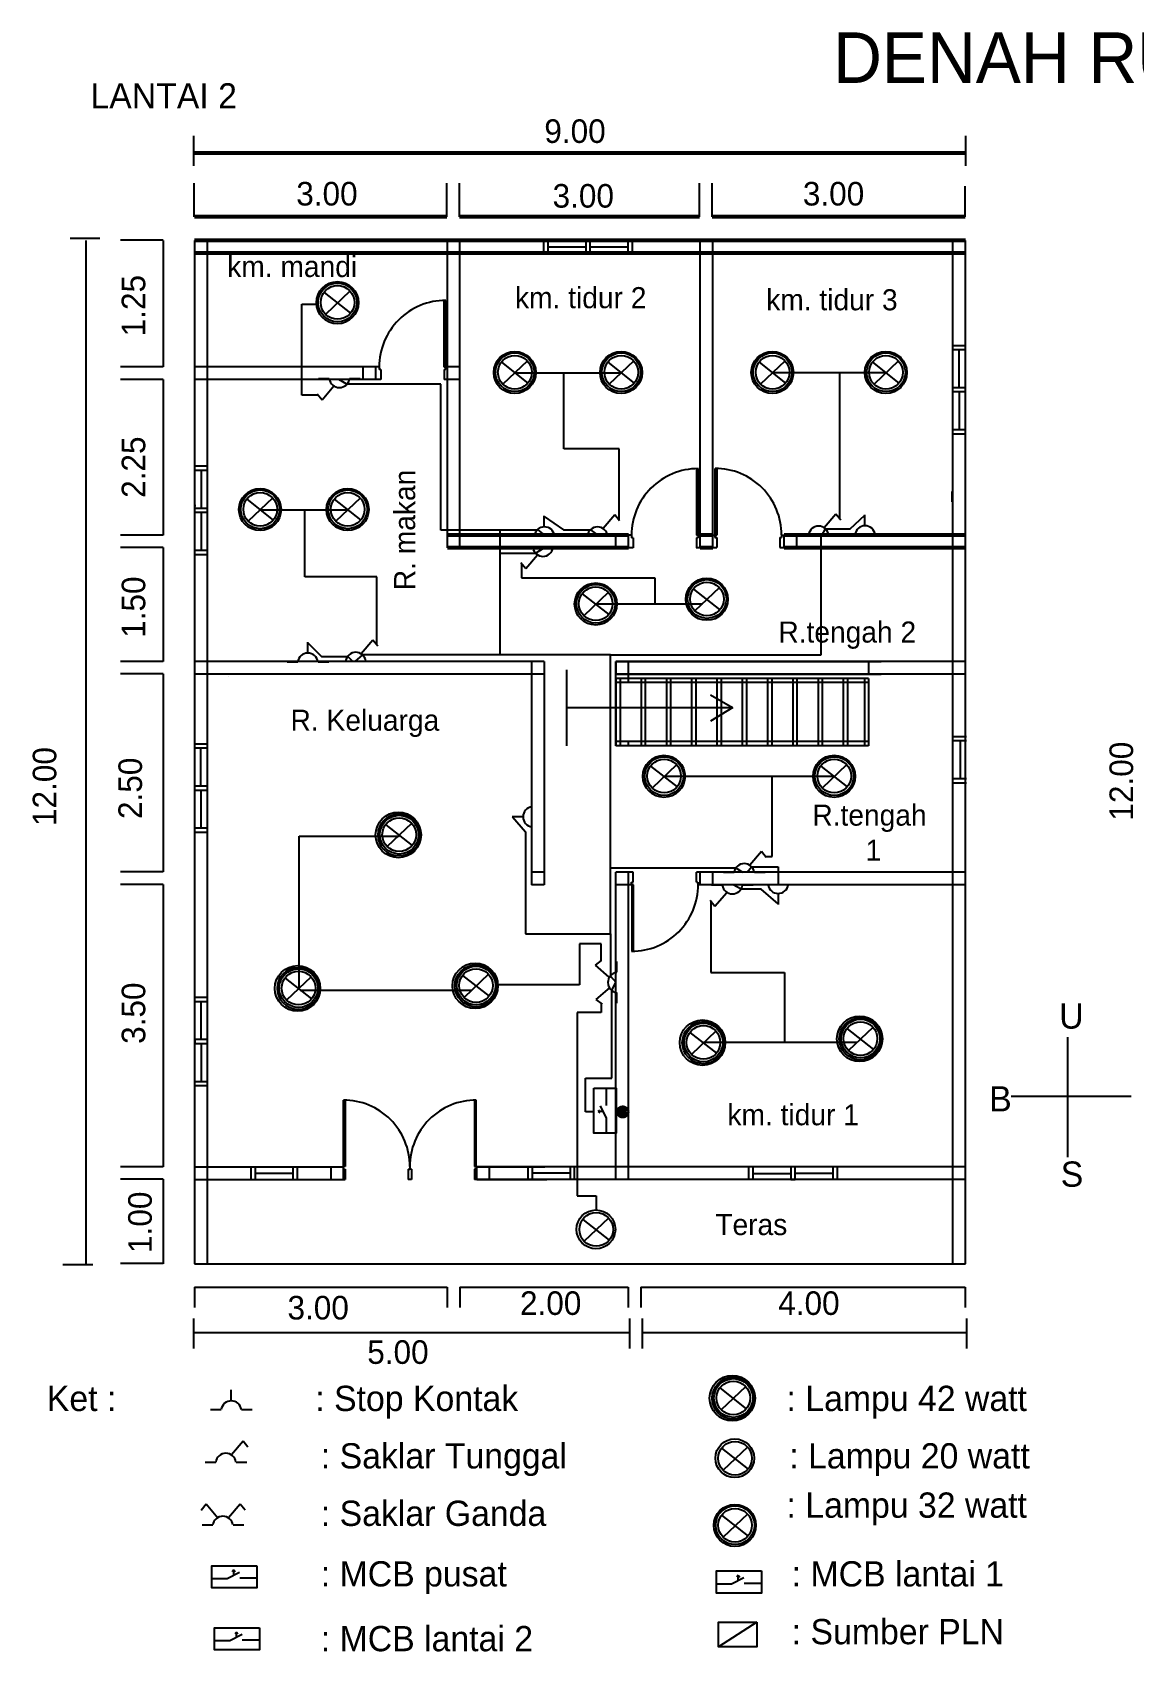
# Model space of a CAD drawing. Header units: millimetres. Extents: x 490 to 5263, y 216 to 2139.
# Drawn here: x 490 to 1797, y 216 to 2139 of the extents above; entities that cross this region are included whole.
import ezdxf

# ---------------------------------------------------------------- set-up
doc = ezdxf.new("R2010")
doc.units = ezdxf.units.MM

msp = doc.modelspace()

# ---------------------------------------------------------------- linework, layer by layer
at = {"color": 7}
for p, q in [((681, 2015.7), (681, 1980.3)), ((1597.3, 2015.7), (1597.3, 1980.3)), ((681.7, 1919.6), (681.7, 1959.8)), ((981.7, 1919.6), (981.7, 1959.8)), ((996.7, 1919.6), (996.7, 1959.8)), ((1281.7, 1919.6), (1281.7, 1959.8)), ((1296.7, 1919.6), (1296.7, 1959.8)), ((1597, 1919.6), (1597, 1956.1)), ((569.8, 1894.1), (534.4, 1894.1)), ((644.7, 1891.9), (594.1, 1891.9)), ((644.7, 1891.7), (644.7, 1741.4)), ((682.2, 1891.7), (682.2, 676.7)), ((697.2, 1891.7), (697.2, 676.7)), ((982.2, 1526.7), (982.2, 1891.7)), ((997.2, 1526.7), (997.2, 1891.7)), ((1282.2, 1526.7), (1282.2, 1891.7)), ((1297.2, 1526.7), (1297.2, 1891.7)), ((1582.2, 1391.7), (1582.2, 1891.7)), ((1597.2, 1391.7), (1597.2, 1891.7)), ((644.7, 1741.4), (594.1, 1741.4)), ((901.3, 1741.7), (682.1, 1741.7)), ((882.2, 1726.7), (882.2, 1741.7)), ((897.2, 1726.7), (897.2, 1741.7)), ((901.3, 1741.4), (901.3, 1738.4)), ((903.3, 1738.4), (901.3, 1738.4)), ((903.3, 1738.4), (903.3, 1726.4)), ((980.3, 1738.4), (978.3, 1738.4)), ((978.3, 1738.4), (978.3, 1726.4)), ((997.2, 1741.7), (980.2, 1741.7)), ((980.3, 1741.4), (980.3, 1738.4)), ((644.7, 1726.4), (594.1, 1726.4)), ((644.7, 1726.4), (644.7, 1541.9)), ((903.3, 1726.7), (682.1, 1726.7)), ((997.2, 1726.7), (978.3, 1726.7)), ((644.7, 1541.9), (594.1, 1541.9)), ((1182.2, 1526.7), (1182.2, 1541.7)), ((1197.2, 1526.7), (1197.2, 1541.7)), ((1200.8, 1541.7), (1197.8, 1541.7)), ((1202.8, 1538.7), (1200.8, 1538.7)), ((1202.8, 1538.7), (1202.8, 1526.7)), ((1297.2, 1541.7), (1277.8, 1541.7)), ((1277.8, 1538.7), (1277.8, 1526.7)), ((1279.8, 1538.7), (1277.8, 1538.7)), ((1279.8, 1541.7), (1279.8, 1538.7)), ((1297.1, 1541.9), (1302, 1541.9)), ((1299.9, 1541.9), (1299.9, 1538.9)), ((1299.9, 1538.9), (1301.9, 1538.9)), ((1301.9, 1538.9), (1301.9, 1526.9)), ((1376.9, 1538.9), (1376.9, 1526.9)), ((1376.9, 1538.9), (1378.9, 1538.9)), ((1378.9, 1541.9), (1378.9, 1538.9)), ((1378.9, 1541.9), (1381.9, 1541.9)), ((1382.2, 1526.7), (1382.2, 1541.7)), ((1397.2, 1526.7), (1397.2, 1541.7)), ((644.7, 1526.9), (594.1, 1526.9)), ((644.7, 1526.9), (644.7, 1391.9)), ((1202.8, 1526.7), (1197.8, 1526.7)), ((1282.7, 1526.7), (1277.7, 1526.7)), ((1297, 1526.9), (1302, 1526.9)), ((1376.9, 1526.9), (1381.9, 1526.9)), ((644.7, 1391.9), (594.1, 1391.9)), ((1097.2, 1391.7), (682.1, 1391.7)), ((1082.2, 1391.7), (1082.2, 1126.7)), ((1097.2, 1391.7), (1097.2, 1126.7)), ((1182.2, 1391.7), (1182.2, 1376.7)), ((1182.2, 1391.7), (1497.2, 1391.7)), ((1182.2, 1291.7), (1182.2, 1391.7)), ((1597.2, 1391.7), (1182.2, 1391.7)), ((1182.5, 1376.7), (1182.5, 1391.7)), ((1197.2, 1376.7), (1197.2, 1391.7)), ((1197.2, 1366.7), (1197.2, 1391.7)), ((1482.2, 1391.7), (1482.2, 1376.7)), ((1582.2, 676.7), (1582.2, 1391.7)), ((1597.1, 1391.7), (1597.1, 1391.7)), ((1597.2, 676.7), (1597.2, 1391.7)), ((644.7, 1376.9), (594.1, 1376.9)), ((644.7, 1376.9), (644.7, 1141.9)), ((1097.2, 1376.7), (682.1, 1376.7)), ((722.4, 1374.1), (722.4, 1374.1)), ((722.4, 1374.1), (722.4, 1374.1)), ((1182.2, 1376.7), (1497.2, 1376.7)), ((1597.2, 1376.7), (1182.2, 1376.7)), ((1182.2, 1371.7), (1182.2, 1291.7)), ((1482.2, 1371.7), (1182.2, 1371.7)), ((1482.2, 1366.7), (1182.2, 1366.7)), ((1187.2, 1371.7), (1187.2, 1291.7)), ((1212.2, 1371.7), (1212.2, 1291.7)), ((1217.2, 1371.7), (1217.2, 1291.7)), ((1242.2, 1371.7), (1242.2, 1291.7)), ((1247.2, 1371.7), (1247.2, 1291.7)), ((1272.2, 1371.7), (1272.2, 1291.7)), ((1277.2, 1371.7), (1277.2, 1291.7)), ((1302.2, 1371.7), (1302.2, 1291.7)), ((1307.2, 1371.7), (1307.2, 1291.7)), ((1332.2, 1371.7), (1332.2, 1291.7)), ((1337.2, 1371.7), (1337.2, 1291.7)), ((1362.2, 1371.7), (1362.2, 1291.7)), ((1367.2, 1371.7), (1367.2, 1291.7)), ((1392.2, 1371.7), (1392.2, 1291.7)), ((1397.2, 1371.7), (1397.2, 1291.7)), ((1422.2, 1371.7), (1422.2, 1291.7)), ((1427.2, 1371.7), (1427.2, 1291.7)), ((1452.2, 1371.7), (1452.2, 1291.7)), ((1457.2, 1371.7), (1457.2, 1291.7)), ((1477.2, 1371.7), (1477.2, 1291.7)), ((1482.2, 1371.7), (1482.2, 1291.7)), ((1482.2, 1296.7), (1182.2, 1296.7)), ((1482.2, 1291.7), (1182.2, 1291.7)), ((1197.2, 1291.7), (1197.2, 1296.7)), ((644.7, 1141.9), (594.1, 1141.9)), ((1097.2, 1141.7), (1082.2, 1141.7)), ((1182.2, 776.7), (1182.2, 1141.7)), ((1202.9, 1141.7), (1182.2, 1141.7)), ((1197.2, 776.7), (1197.2, 1141.7)), ((1202.9, 1129.7), (1202.9, 1141.7)), ((1597.2, 1141.7), (1277.9, 1141.7)), ((1277.9, 1129.7), (1277.9, 1141.7)), ((1282.2, 1126.7), (1282.2, 1141.7)), ((1297.2, 1126.7), (1297.2, 1141.7)), ((644.7, 1126.9), (594.1, 1126.9)), ((644.7, 1126.9), (644.7, 791.9)), ((1097.2, 1126.7), (1082.2, 1126.7)), ((1200.9, 1126.7), (1182.2, 1126.7)), ((1200.9, 1126.5), (1200.9, 1129.7)), ((1200.9, 1129.7), (1202.9, 1129.7)), ((1203, 1126.7), (1201, 1126.7)), ((1277.9, 1129.7), (1279.7, 1129.7)), ((1279.7, 1129.7), (1279.7, 1126.5)), ((1597.2, 1126.7), (1279.7, 1126.7)), ((644.7, 791.9), (594.1, 791.9)), ((682.2, 791.7), (858.7, 791.7)), ((843.7, 791.7), (843.7, 776.7)), ((858.7, 791.9), (858.7, 776.7)), ((858.7, 788.9), (860.7, 788.9)), ((860.7, 788.9), (860.7, 776.7)), ((935.7, 788.9), (935.7, 776.7)), ((935.7, 788.9), (937.7, 788.9)), ((939.6, 788.9), (937.6, 788.9)), ((939.6, 788.9), (939.6, 776.7)), ((1014.6, 788.9), (1014.6, 776.7)), ((1016.6, 788.9), (1014.6, 788.9)), ((1016.6, 791.9), (1016.6, 788.9)), ((1597.1, 791.7), (1016.6, 791.7)), ((1017.2, 791.7), (1098, 791.7)), ((1017.2, 776.7), (1017.2, 791.7)), ((1032.2, 776.7), (1032.2, 791.7)), ((644.7, 776.9), (594.1, 776.9)), ((644.7, 776.9), (644.7, 676.7)), ((682.2, 776.7), (860.7, 776.7)), ((939.6, 776.7), (935.7, 776.7)), ((1597.1, 776.7), (1014.6, 776.7)), ((1017.2, 776.7), (1100.3, 776.7)), ((561.2, 675.2), (525.8, 675.2)), ((644.7, 676.9), (594.1, 676.9)), ((682.2, 676.7), (1597.2, 676.7)), ((681.9, 649), (681.9, 624.8)), ((682.2, 649), (981.9, 649)), ((981.9, 649), (981.9, 624.8)), ((996.9, 649), (1196.9, 649)), ((996.9, 649), (996.9, 624.8)), ((1196.9, 649), (1196.9, 624.8)), ((1211.9, 649), (1596.9, 649)), ((1211.9, 649), (1211.9, 624.8)), ((1596.9, 649), (1596.9, 624.8)), ((681, 611.5), (681, 576.1)), ((1198.3, 611.5), (1198.3, 576.1)), ((1213.3, 611.5), (1213.3, 576.1)), ((1598.3, 611.5), (1598.3, 576.1)), ((682.2, 595), (1198.3, 595)), ((1213.3, 595), (1598.3, 595))]:
    msp.add_line(p, q, dxfattribs=at)
at = {"color": 7, "lineweight": 53}
for p, q in [((1597.3, 1995.2), (682.1, 1995.2)), ((981.7, 1919.6), (682.1, 1919.6)), ((1281.7, 1919.6), (996.7, 1919.6)), ((1597, 1919.6), (1296.7, 1919.6)), ((1597.2, 1891.7), (682.1, 1891.7)), ((1597.2, 1876.7), (682.1, 1876.7)), ((1197.2, 1541.7), (982.2, 1541.7)), ((1297.2, 1541.7), (1282.2, 1541.7)), ((1597.2, 1541.7), (1382.2, 1541.7)), ((1197.2, 1526.7), (982.2, 1526.7)), ((1297.2, 1526.7), (1282.2, 1526.7)), ((1597.2, 1526.7), (1382.2, 1526.7))]:
    msp.add_line(p, q, dxfattribs=at)
at = {"color": 7, "lineweight": -3}
msp.add_line((552.9, 1891.7), (552.9, 676.7), dxfattribs=at)
at = {"color": 226}
for p, q in [((1096.5, 1891.6), (1096.5, 1876.6)), ((1101.5, 1891.6), (1101.5, 1876.6)), ((1146.5, 1891.6), (1146.5, 1876.6)), ((1151.5, 1891.6), (1151.5, 1876.6)), ((1196.5, 1891.6), (1196.5, 1876.6)), ((1201.5, 1891.6), (1201.5, 1876.6)), ((1101.5, 1883.9), (1146.5, 1883.9)), ((1143.2, 1877.5), (1143.2, 1877.3)), ((1151.5, 1884), (1196.5, 1884)), ((978.2, 1820.5), (978.2, 1741.5)), ((980.2, 1741.5), (980.2, 1820.5)), ((1597.2, 1766.7), (1582.2, 1766.7)), ((1597.2, 1761.7), (1582.2, 1761.7)), ((1589.5, 1761.7), (1589.5, 1716.7)), ((978.2, 1741.5), (980.2, 1741.5)), ((1597.2, 1716.7), (1582.2, 1716.7)), ((1597.2, 1711.7), (1582.2, 1711.7)), ((1583.1, 1719.9), (1582.9, 1719.9)), ((1589.6, 1711.7), (1589.6, 1666.7)), ((1597.2, 1666.7), (1582.2, 1666.7)), ((1597.2, 1661.7), (1582.2, 1661.7)), ((697.6, 1623.5), (682.6, 1623.5)), ((697.6, 1618.5), (682.6, 1618.5)), ((689.9, 1618.5), (689.9, 1573.5)), ((683.5, 1576.7), (683.3, 1576.7)), ((697.6, 1573.5), (682.6, 1573.5)), ((697.6, 1568.5), (682.6, 1568.5)), ((690, 1568.5), (690, 1523.5)), ((697.6, 1523.5), (682.6, 1523.5)), ((697.6, 1518.5), (682.6, 1518.5)), ((697, 1288.7), (682, 1288.7)), ((697.7, 1293.7), (682.7, 1293.7)), ((689.3, 1288.1), (689.3, 1243.9)), ((1598.6, 1302.4), (1583.6, 1302.4)), ((1598.6, 1297.4), (1583.6, 1297.4)), ((1590.8, 1296.9), (1590.8, 1252.7)), ((1598.6, 1252.4), (1583.6, 1252.4)), ((697, 1243.7), (682, 1243.7)), ((697, 1238.7), (682, 1238.7)), ((682.1, 1243.5), (682.1, 1238.5)), ((689.4, 1238.7), (689.4, 1193.6)), ((1598.6, 1247.4), (1583.6, 1247.4)), ((697, 1193.7), (682, 1193.7)), ((697, 1188.7), (682, 1188.7)), ((697.4, 992.8), (682.4, 992.8)), ((697.4, 987.8), (682.4, 987.8)), ((689.7, 987.3), (689.7, 943.1)), ((697.4, 942.8), (682.4, 942.8)), ((682.5, 942.6), (682.5, 937.6)), ((697.4, 937.8), (682.4, 937.8)), ((689.8, 937.8), (689.8, 892.8)), ((697.4, 892.8), (682.4, 892.8)), ((697.4, 887.8), (682.4, 887.8)), ((858.8, 792), (858.8, 871)), ((860.8, 870.9), (860.8, 792)), ((1014.5, 871), (1014.5, 792)), ((1016.5, 792), (1016.5, 871)), ((748.9, 791.8), (748.9, 776.8)), ((753.9, 791.8), (753.9, 776.8)), ((798.9, 791.8), (798.9, 776.8)), ((803.9, 791.8), (803.9, 776.8)), ((860.8, 792), (858.8, 792)), ((937.6, 791.9), (937.6, 788.9)), ((937.7, 791.9), (937.7, 788.9)), ((1014.5, 792), (1016.5, 792)), ((1077.8, 792.2), (1077.8, 777.2)), ((1082.8, 792.2), (1082.8, 777.2)), ((1127.8, 792.2), (1127.8, 777.2)), ((1132.8, 792.2), (1132.8, 777.2)), ((1339.8, 791.7), (1339.8, 776.7)), ((1344.8, 791.7), (1344.8, 776.7)), ((1389.8, 791.7), (1389.8, 776.7)), ((1394.8, 791.7), (1394.8, 776.7)), ((1439.8, 791.7), (1439.8, 776.7)), ((1444.8, 791.7), (1444.8, 776.7)), ((754.4, 784.1), (798.6, 784.1)), ((1083.3, 784.5), (1127.5, 784.5)), ((1345.4, 784), (1389.6, 784)), ((1390, 776.8), (1395, 776.8)), ((1394.9, 784.1), (1439.9, 784.1))]:
    msp.add_line(p, q, dxfattribs=at)
at = {"color": 226, "lineweight": 53}
for p, q in [((1206.7, 1876), (1206.7, 1875.8)), ((1581.7, 1656.5), (1581.6, 1656.5)), ((682.4, 1513.3), (682.2, 1513.3))]:
    msp.add_line(p, q, dxfattribs=at)
at = {"color": 5}
for p, q in [((835.8, 1829.8), (867.2, 1805.2)), ((866.5, 1831.3), (837.6, 1803.8)), ((1046.3, 1747), (1077.7, 1722.3)), ((1077, 1748.4), (1048.1, 1721)), ((1172.6, 1747), (1204, 1722.3)), ((1203.2, 1748.4), (1174.4, 1721)), ((1352.2, 1747), (1383.6, 1722.3)), ((1382.8, 1748.4), (1354, 1721)), ((1486.9, 1747), (1518.3, 1722.3)), ((1517.5, 1748.4), (1488.7, 1721)), ((744, 1584.3), (775.4, 1559.6)), ((774.6, 1585.7), (745.8, 1558.3)), ((847.9, 1584.3), (879.3, 1559.6)), ((878.5, 1585.7), (849.7, 1558.3)), ((1097.3, 1551.4), (1097.3, 1564.5)), ((1477.9, 1552.6), (1477.9, 1565.7)), ((1142.4, 1472.1), (1173.9, 1447.5)), ((1173.1, 1473.6), (1144.2, 1446.1)), ((1274.3, 1477.7), (1305.7, 1453.1)), ((1305, 1479.2), (1276.1, 1451.7)), ((816.5, 1401.5), (816.5, 1414.6)), ((1254.1, 1268.9), (1225.3, 1241.5)), ((1456.1, 1268.9), (1427.2, 1241.5)), ((1223.5, 1267.5), (1254.9, 1242.8)), ((1425.5, 1267.5), (1456.9, 1242.8)), ((909, 1197.9), (940.5, 1173.3)), ((939.7, 1199.3), (910.8, 1171.9)), ((1072.3, 1207.2), (1059.2, 1207.2)), ((1374.9, 1116.4), (1374.9, 1103.4)), ((1030.9, 1020.3), (1002, 992.9)), ((789.5, 1015.7), (820.9, 991.1)), ((820.2, 1017.1), (791.3, 989.7)), ((1000.2, 1018.9), (1031.7, 994.2)), ((1270.2, 951.3), (1301.6, 926.6)), ((1300.9, 952.7), (1272, 925.3)), ((1456.6, 955.8), (1488.1, 931.2)), ((1487.3, 957.3), (1458.4, 929.8)), ((1173.5, 730.7), (1144.7, 703.3)), ((1142.9, 729.3), (1174.3, 704.6)), ((725.6, 513.7), (725.6, 526.8)), ((1305.6, 529.2), (1337, 504.5)), ((1336.3, 530.6), (1307.4, 503.2)), ((1307.7, 457.6), (1339.1, 432.9)), ((1338.3, 459), (1309.5, 431.6)), ((1307.7, 378.1), (1339.1, 353.4)), ((1338.3, 379.5), (1309.5, 352.1))]:
    msp.add_line(p, q, dxfattribs=at)
at = {"color": 1}
for p, q in [((809.4, 1708), (809.4, 1815.9)), ((809.4, 1815.9), (827.5, 1815.9)), ((1062.5, 1734.5), (1189, 1734.5)), ((1120.5, 1644.3), (1120.5, 1734.3)), ((1368.2, 1734.7), (1503.5, 1734.7)), ((1447.9, 1560.7), (1447.9, 1734.7)), ((862.8, 1720.8), (853.2, 1726.6)), ((974.5, 1720.8), (862.8, 1720.8)), ((974.5, 1547.6), (974.5, 1720.8)), ((828.5, 1708), (809.4, 1708)), ((1186.2, 1644.3), (1120.5, 1644.3)), ((1186.2, 1559.4), (1186.2, 1644.3)), ((759.7, 1571.8), (864, 1571.8)), ((813, 1492.4), (813, 1571.8)), ((1097.2, 1563.7), (1119.9, 1548)), ((1460.2, 1549.1), (1477.8, 1565.4)), ((1044.7, 1547.6), (974.5, 1547.6)), ((1045, 1399.3), (1045, 1548.1)), ((1045, 1548.1), (1089.5, 1548.1)), ((1089.5, 1548.1), (1097.6, 1541.8)), ((1119.9, 1548), (1152, 1548)), ((1152, 1548), (1160.9, 1541.7)), ((1425.9, 1399.5), (1425.9, 1541.6)), ((1426.9, 1541.5), (1431.2, 1549.1)), ((1431.2, 1549.1), (1460.2, 1549.1)), ((1045, 1520.3), (1086.7, 1520.3)), ((1086.7, 1520.3), (1097, 1526.7)), ((1070.4, 1507.2), (1070.4, 1491)), ((898.4, 1492.4), (813, 1492.4)), ((898.4, 1411.7), (898.4, 1492.4)), ((1070.4, 1491), (1228.3, 1491)), ((1228.3, 1491), (1228.3, 1460)), ((1158.7, 1460), (1285, 1460)), ((816.5, 1413.8), (832.7, 1397.8)), ((832.7, 1397.8), (863.9, 1397.8)), ((863.9, 1397.8), (869.8, 1391.8)), ((881.6, 1399.6), (872.2, 1391.7)), ((1175.9, 1399.6), (881.6, 1399.6)), ((1175.9, 1146.8), (1175.9, 1399.6)), ((1176, 1399.5), (1425.9, 1399.5)), ((1239, 1255.4), (1442.9, 1255.4)), ((1367.6, 1160.3), (1367.6, 1255.2)), ((1059.5, 1207.2), (1074.9, 1189.5)), ((806.2, 1003.8), (806.2, 1184.4)), ((806.2, 1184.4), (898.8, 1184.4)), ((898.8, 1184.4), (924.9, 1184.4)), ((1074.9, 1189.5), (1074.9, 1068.3)), ((1360.1, 1160.3), (1367.6, 1160.3)), ((1176, 1068.5), (1176, 1146.8)), ((1176, 1146.8), (1324.7, 1146.8)), ((1324.7, 1146.8), (1332.6, 1141.7)), ((1337.9, 1141.7), (1343.4, 1148)), ((1343.4, 1148), (1374.7, 1148)), ((1374.7, 1148), (1374.7, 1126.7)), ((1330.8, 1121.6), (1321.3, 1126.7)), ((1354.9, 1121.6), (1330.8, 1121.6)), ((1374.9, 1103.9), (1354.9, 1121.6)), ((1295.1, 1107.3), (1295.1, 1089.3)), ((1295.1, 1089.3), (1295.1, 1022.5)), ((1074.9, 1068.3), (1175.9, 1068.3)), ((1175.9, 1068.3), (1175.9, 1018)), ((1164.7, 1056.6), (1139.1, 1056.6)), ((1139.1, 1056.6), (1139.1, 1008)), ((1164.7, 1036.3), (1164.7, 1056.6)), ((1295.1, 1022.5), (1382.4, 1022.5)), ((1382.4, 1022.5), (1382.4, 939.9)), ((807.5, 1001.6), (1011.2, 1001.6)), ((1139.1, 1008), (1042, 1008)), ((1175.9, 1018), (1182.3, 1011)), ((1177.3, 1001.3), (1182.3, 1010.6)), ((1177.3, 897.2), (1177.3, 1001.3)), ((1164.9, 985.2), (1164.9, 975.1)), ((1164.9, 975.1), (1136.4, 975.1)), ((1136.4, 975.1), (1136.4, 757.3)), ((1286.2, 939.6), (1468.5, 939.6)), ((1146.3, 857), (1146.3, 897.2)), ((1146.3, 897.2), (1177.3, 897.2)), ((1156.2, 857), (1146.3, 857)), ((1186.5, 856.2), (1182.3, 856.2)), ((1136.4, 757.3), (1158.9, 757.3)), ((1158.9, 757.3), (1158.9, 739.8))]:
    msp.add_line(p, q, dxfattribs=at)
at = {"color": 140}
for p, q in [((847.4, 1718.5), (833.4, 1702.1)), ((833.4, 1702.1), (827.7, 1709.3)), ((1167, 1549.9), (1181, 1566.3)), ((1181, 1566.3), (1186.7, 1559.1)), ((1429.5, 1550.8), (1443.5, 1567.2)), ((1443.5, 1567.2), (1449.2, 1560)), ((1075.2, 1501.6), (1069.5, 1508.9)), ((1089.2, 1518), (1075.2, 1501.6)), ((880, 1401.1), (893.9, 1417.5)), ((893.9, 1417.5), (899.6, 1410.2)), ((1341.2, 1150.3), (1355.2, 1166.7)), ((1355.2, 1166.7), (1360.8, 1159.4)), ((1313.9, 1117.2), (1299.9, 1100.8)), ((1299.9, 1100.8), (1294.3, 1108.1)), ((1158, 1031.1), (1165.3, 1036.7)), ((1174.4, 1017.1), (1158, 1031.1)), ((1174.9, 1004.5), (1158.5, 990.5)), ((1158.5, 990.5), (1165.8, 984.8)), ((725.8, 450), (739.8, 466.4)), ((739.8, 466.4), (745.4, 459.2)), ((695.7, 391.2), (690, 383.9)), ((709.7, 374.8), (695.7, 391.2)), ((722.3, 375.3), (736.3, 391.7)), ((736.3, 391.7), (742, 384.4))]:
    msp.add_line(p, q, dxfattribs=at)
at = {"color": 224}
for p, q in [((1277.8, 1620.7), (1277.8, 1541.7)), ((1279.8, 1541.7), (1279.8, 1620.7)), ((1300, 1542), (1300, 1621)), ((1302, 1620.9), (1302, 1541.9)), ((1200.8, 1541.7), (1200.8, 1538.7)), ((1201, 1126.7), (1201, 1047.7)), ((1203, 1047.7), (1203, 1126.7)), ((1279.9, 1126.7), (1279.9, 1129.7))]:
    msp.add_line(p, q, dxfattribs=at)
at = {"color": 4}
for p, q in [((1123.7, 1381.9), (1123.7, 1291.4)), ((1294.4, 1352), (1320.6, 1337)), ((1123.7, 1337), (1321, 1337)), ((1321, 1337), (1294.4, 1320.8))]:
    msp.add_line(p, q, dxfattribs=at)
at = {"color": 30}
for p, q in [((1718.5, 945.7), (1718.5, 803.3)), ((1793.8, 875.3), (1651.4, 875.3))]:
    msp.add_line(p, q, dxfattribs=at)
at = {"color": 31}
for p, q in [((1170.9, 885.3), (1170.9, 864.5)), ((1161.2, 857.4), (1163.3, 859.1)), ((1167, 857.4), (1161.2, 857.4)), ((1161.2, 857.4), (1163.3, 855.7)), ((1171.2, 849.5), (1163.8, 864.2)), ((1171.2, 831.8), (1171.2, 849.5)), ((723.8, 229.3), (738.5, 236.8)), ((731.7, 239.4), (729.9, 237.3)), ((731.7, 233.5), (731.7, 239.4)), ((731.7, 239.4), (733.4, 237.2)), ((706, 229.3), (723.8, 229.3)), ((759.6, 229.7), (738.8, 229.7))]:
    msp.add_line(p, q, dxfattribs=at)
at = {"color": 11}
for p, q in [((720.7, 303), (735.5, 310.5)), ((728.7, 313.1), (726.9, 311)), ((728.7, 307.2), (728.7, 313.1)), ((728.7, 313.1), (730.3, 310.9)), ((703, 303), (720.7, 303)), ((756.6, 303.4), (735.7, 303.4))]:
    msp.add_line(p, q, dxfattribs=at)
at = {"color": 21}
for p, q in [((1301.8, 296.8), (1319.6, 296.8)), ((1319.6, 296.8), (1334.3, 304.2)), ((1327.5, 306.8), (1325.7, 304.7)), ((1327.5, 301), (1327.5, 306.8)), ((1327.5, 306.8), (1329.2, 304.7)), ((1355.4, 297.2), (1334.6, 297.2))]:
    msp.add_line(p, q, dxfattribs=at)
at = {"color": 51}
msp.add_line((1349.5, 251), (1304, 222), dxfattribs=at)
at = {"color": 140}
for points in [[(841.7, 1727.3), (829.1, 1727.3)], [(878.6, 1727.3), (865.9, 1727.3)], [(1135.8, 1541.1), (1148.5, 1541.1)], [(1172.7, 1541.1), (1185.3, 1541.1)], [(1398.3, 1542), (1411, 1542)], [(1435.2, 1542), (1447.8, 1542)], [(1083.5, 1526.8), (1070.9, 1526.8)], [(1120.4, 1526.8), (1107.7, 1526.8)], [(848.7, 1392.3), (861.4, 1392.3)], [(885.6, 1392.3), (898.2, 1392.3)], [(1310, 1141.4), (1322.6, 1141.4)], [(1346.8, 1141.4), (1359.5, 1141.4)], [(1308.3, 1126.1), (1295.6, 1126.1)], [(1345.1, 1126.1), (1332.5, 1126.1)], [(1183.2, 1022.8), (1183.2, 1035.4)], [(1183.2, 985.9), (1183.2, 998.5)], [(694.6, 441.2), (707.2, 441.2)], [(731.4, 441.2), (744.1, 441.2)], [(691.1, 366.5), (703.8, 366.5)], [(728, 366.5), (740.6, 366.5)]]:
    msp.add_lwpolyline(points, dxfattribs=at)
at = {"color": 7}
msp.add_lwpolyline([(1581.6, 1581.1), (1581.6, 1593.7)], dxfattribs=at)
at = {"color": 5}
for points in [[(1072.8, 1541.2), (1085.4, 1541.2)], [(1109.6, 1541.2), (1122.3, 1541.2)], [(1453.4, 1542.4), (1466, 1542.4)], [(1490.2, 1542.4), (1502.9, 1542.4)], [(791.9, 1391.3), (804.6, 1391.3)], [(828.8, 1391.3), (841.4, 1391.3)], [(1082.5, 1219.6), (1082.5, 1232.2)], [(1082.5, 1182.7), (1082.5, 1195.3)], [(1362.6, 1126.6), (1350, 1126.6)], [(1399.5, 1126.6), (1386.8, 1126.6)], [(701.1, 503.5), (713.7, 503.5)], [(738, 503.5), (750.6, 503.5)]]:
    msp.add_lwpolyline(points, dxfattribs=at)
at = {"color": 31}
for points in [[(1156.1, 885), (1182.4, 885), (1182.4, 831.6), (1156.1, 831.6)], [(759.3, 244.5), (759.3, 218.2), (705.9, 218.2), (705.9, 244.5)]]:
    msp.add_lwpolyline(points, close=True, dxfattribs=at)
at = {"color": 11}
msp.add_lwpolyline([(756.2, 318.2), (756.2, 291.9), (702.8, 291.9), (702.8, 318.2)], close=True, dxfattribs=at)
at = {"color": 21}
msp.add_lwpolyline([(1355, 311.9), (1355, 285.6), (1301.7, 285.6), (1301.7, 311.9)], close=True, dxfattribs=at)
at = {"color": 51}
msp.add_lwpolyline([(1349.6, 251), (1349.6, 222), (1304, 222), (1304, 251)], close=True, dxfattribs=at)
at = {"color": 30}
for centre in [(851.7, 1817.7), (1062.2, 1734.8), (1188.4, 1734.8), (1368, 1734.8), (1502.7, 1734.8), (759.8, 1572.1), (863.8, 1572.1), (1158.3, 1460), (1290.2, 1465.6), (1239.3, 1255.4), (1441.3, 1255.4), (924.9, 1185.8), (805.4, 1003.6), (1016.1, 1006.7), (1286.1, 939.2), (1472.5, 943.7), (1321.5, 517), (1323.5, 366)]:
    msp.add_circle(centre, 25, dxfattribs=at)
at = {"color": 6}
for centre in [(851.8, 1818), (1062.3, 1735.1), (1188.6, 1735.1), (1368.2, 1735.1), (1502.9, 1735.1), (760, 1572.4), (863.9, 1572.4), (1158.5, 1460.3), (1290.4, 1465.9), (1239.5, 1255.7), (1441.5, 1255.7), (925.1, 1186.1), (805.6, 1003.9), (1016.3, 1007), (1286.2, 939.5), (1472.7, 944), (1158.6, 717.5), (1321.7, 517.3), (1323.4, 445.8), (1323.7, 366.3)]:
    msp.add_circle(centre, 23, dxfattribs=at)
at = {"color": 5}
for centre, radius in [((851.8, 1818), 20), ((1062.3, 1735.1), 20), ((1188.6, 1735.1), 20), ((1368.2, 1735.1), 20), ((1502.8, 1735.1), 20), ((760, 1572.4), 20), ((863.9, 1572.4), 20), ((1290.3, 1465.9), 20), ((1158.4, 1460.3), 20), ((1239.5, 1255.7), 20), ((1441.4, 1255.7), 20), ((924, 1185.8), 27), ((925, 1186.1), 20), ((804.4, 1003.6), 27), ((805.5, 1003.9), 20), ((1015.2, 1006.7), 27), ((1016.2, 1007), 20), ((1285.1, 939.2), 27), ((1471.6, 943.7), 27), ((1472.6, 944), 20), ((1286.2, 939.4), 20), ((1158.9, 717.4), 20), ((1320.5, 517), 27), ((1321.6, 517.3), 20), ((1323.7, 445.7), 20), ((1323.7, 366.2), 20)]:
    msp.add_circle(centre, radius, dxfattribs=at)
at = {"color": 11, "lineweight": 120}
msp.add_circle((1190.3, 857), 4.11, dxfattribs=at)
at = {"color": 226}
for centre, start, end in [((980.3, 1741.5), 90.036, 180.0362), ((858.7, 792), 359.9638, 89.964), ((1016.6, 792), 90.036, 180.0362)]:
    msp.add_arc(centre, 79, start, end, dxfattribs=at)
at = {"color": 140}
for centre, start, end in [((854, 1729), 188.1852, 351.8148), ((1160.4, 1539.4), 8.1852, 171.8148), ((1422.9, 1540.3), 8.1852, 171.8148), ((1095.7, 1528.6), 188.1852, 351.8148), ((873.4, 1390.5), 8.1852, 171.8148), ((1334.6, 1139.7), 8.1852, 171.8148), ((1320.5, 1127.8), 188.1852, 351.8148), ((1184.9, 1010.5), 98.1852, 261.8148), ((719.2, 439.5), 8.1852, 171.8148), ((715.7, 364.8), 8.1852, 171.8148)]:
    msp.add_arc(centre, 12.1, start, end, dxfattribs=at)
at = {"color": 224}
for centre, start, end in [((1279.8, 1541.7), 90.036, 180.0362), ((1299.9, 1542), 359.9638, 89.964), ((1200.9, 1126.7), 270.036, 0.0362)]:
    msp.add_arc(centre, 79, start, end, dxfattribs=at)
at = {"color": 5}
for centre, start, end in [((1097.4, 1539.5), 8.1852, 171.8148), ((1478, 1540.7), 8.1852, 171.8148), ((816.5, 1389.6), 8.1852, 171.8148), ((1084.2, 1207.3), 98.1852, 261.8148), ((1374.8, 1128.4), 188.1852, 351.8148), ((725.7, 501.8), 8.1852, 171.8148)]:
    msp.add_arc(centre, 12.1, start, end, dxfattribs=at)

# ---------------------------------------------------------------- texts
at = {"color": 7}
for s, insert, char_height, width, attachment_point in [('DENAH RUMAH', (1440.1, 2138.7), 60, 993.61, 1), ('LANTAI 2', (558.5, 2078.3), 30, 563.491, 1), ('9.00', (1097.3, 2035.4), 28, 240.553, 1), ('3.00', (802.8, 1961.1), 28, 240.553, 1), ('3.00', (1404.2, 1961.1), 28, 240.553, 1), ('3.00', (1107.1, 1958.6), 28, 240.553, 1), ('km. mandi', (798, 1873.2), 25, 563.491, 2), ('km. tidur 2', (1140.5, 1836.2), 25, 563.491, 2), ('km. tidur 3', (1438.7, 1833.7), 25, 563.491, 2), ('R.tengah 2', (1456.9, 1439.2), 25, 563.491, 2), ('R. Keluarga', (884.3, 1334.5), 25, 563.491, 2), ('R.tengah\\P 1', (1483.3, 1221.8), 25, 563.491, 2), ('km. tidur 1', (1392.7, 866.1), 25, 563.491, 2), ('Teras', (1343, 735.7), 25, 563.491, 2), ('3.00', (792.4, 638.5), 28, 240.553, 1), ('2.00', (1068.4, 643.9), 28, 240.553, 1), ('4.00', (1375, 643.9), 28, 240.553, 1), ('5.00', (887.1, 585.8), 28, 240.553, 1), ('Ket :', (506.7, 531.8), 30, 563.491, 1), (': Stop Kontak', (825.4, 531.8), 30, 563.491, 1), (': Lampu 42 watt', (1384.8, 531.8), 30, 563.491, 1), (': Saklar Tunggal', (832, 463.6), 30, 563.491, 1), (': Lampu 20 watt', (1388.1, 463.6), 30, 563.491, 1), (': Lampu 32 watt', (1384.8, 405.1), 30, 563.491, 1), (': Saklar Ganda', (832, 395.4), 30, 563.491, 1), (': MCB pusat', (832, 323.5), 30, 563.491, 1), (': MCB lantai 1', (1391, 323.5), 30, 563.491, 1), (': Sumber PLN', (1391, 254.9), 30, 563.491, 1), (': MCB lantai 2', (832, 246.6), 30, 563.491, 1)]:
    msp.add_mtext(s, dxfattribs=dict(at, insert=insert, char_height=char_height, width=width, attachment_point=attachment_point))
at = {"color": 7, "rotation": 90}
for s, insert, char_height, width, attachment_point in [('1.25', (595.6, 1777.8), 28, 258.553, 1), ('2.25', (595.6, 1586), 28, 258.553, 1), ('R. makan', (919, 1547.9), 25, 563.491, 2), ('1.50', (595.6, 1419.8), 28, 258.553, 1), ('12.00', (490, 1196.4), 28, 258.553, 1), ('12.00', (1768.2, 1202.8), 28, 258.553, 1), ('2.50', (591.7, 1204.7), 28, 240.553, 1), ('3.50', (595.6, 937.7), 28, 240.553, 1), ('1.00', (603.3, 689.5), 28, 240.553, 1)]:
    msp.add_mtext(s, dxfattribs=dict(at, insert=insert, char_height=char_height, width=width, attachment_point=attachment_point))
at = {"color": 30, "char_height": 30, "width": 71.189, "attachment_point": 1}
for s, insert in [('U', (1708.5, 985.8)), ('B', (1625.4, 887.5)), ('S', (1710.3, 798.1))]:
    msp.add_mtext(s, dxfattribs=dict(at, insert=insert))

doc.saveas('drawing.dxf')
